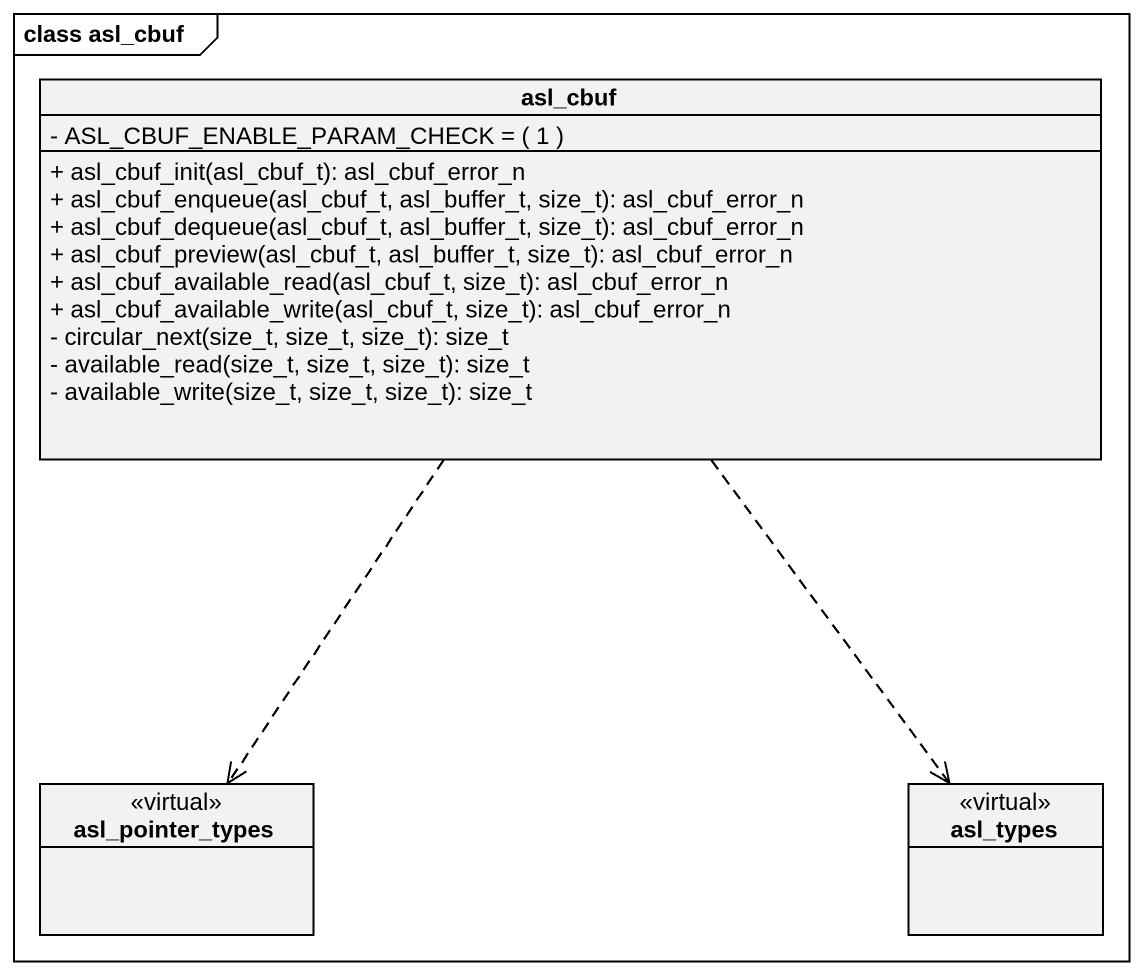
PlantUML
@startuml
mainframe class asl_cbuf
hide circle
hide empty members
skinparam classAttributeIconSize 0
class asl_cbuf {
  {field} - ASL_CBUF_ENABLE_PARAM_CHECK = ( 1 )
  + asl_cbuf_init(asl_cbuf_t): asl_cbuf_error_n
  + asl_cbuf_enqueue(asl_cbuf_t, asl_buffer_t, size_t): asl_cbuf_error_n
  + asl_cbuf_dequeue(asl_cbuf_t, asl_buffer_t, size_t): asl_cbuf_error_n
  + asl_cbuf_preview(asl_cbuf_t, asl_buffer_t, size_t): asl_cbuf_error_n
  + asl_cbuf_available_read(asl_cbuf_t, size_t): asl_cbuf_error_n
  + asl_cbuf_available_write(asl_cbuf_t, size_t): asl_cbuf_error_n
  - circular_next(size_t, size_t, size_t): size_t
  - available_read(size_t, size_t, size_t): size_t
  - available_write(size_t, size_t, size_t): size_t
}
class asl_pointer_types <<virtual>>
class asl_types <<virtual>>
asl_cbuf ..> asl_pointer_types
asl_cbuf ..> asl_types
@enduml
